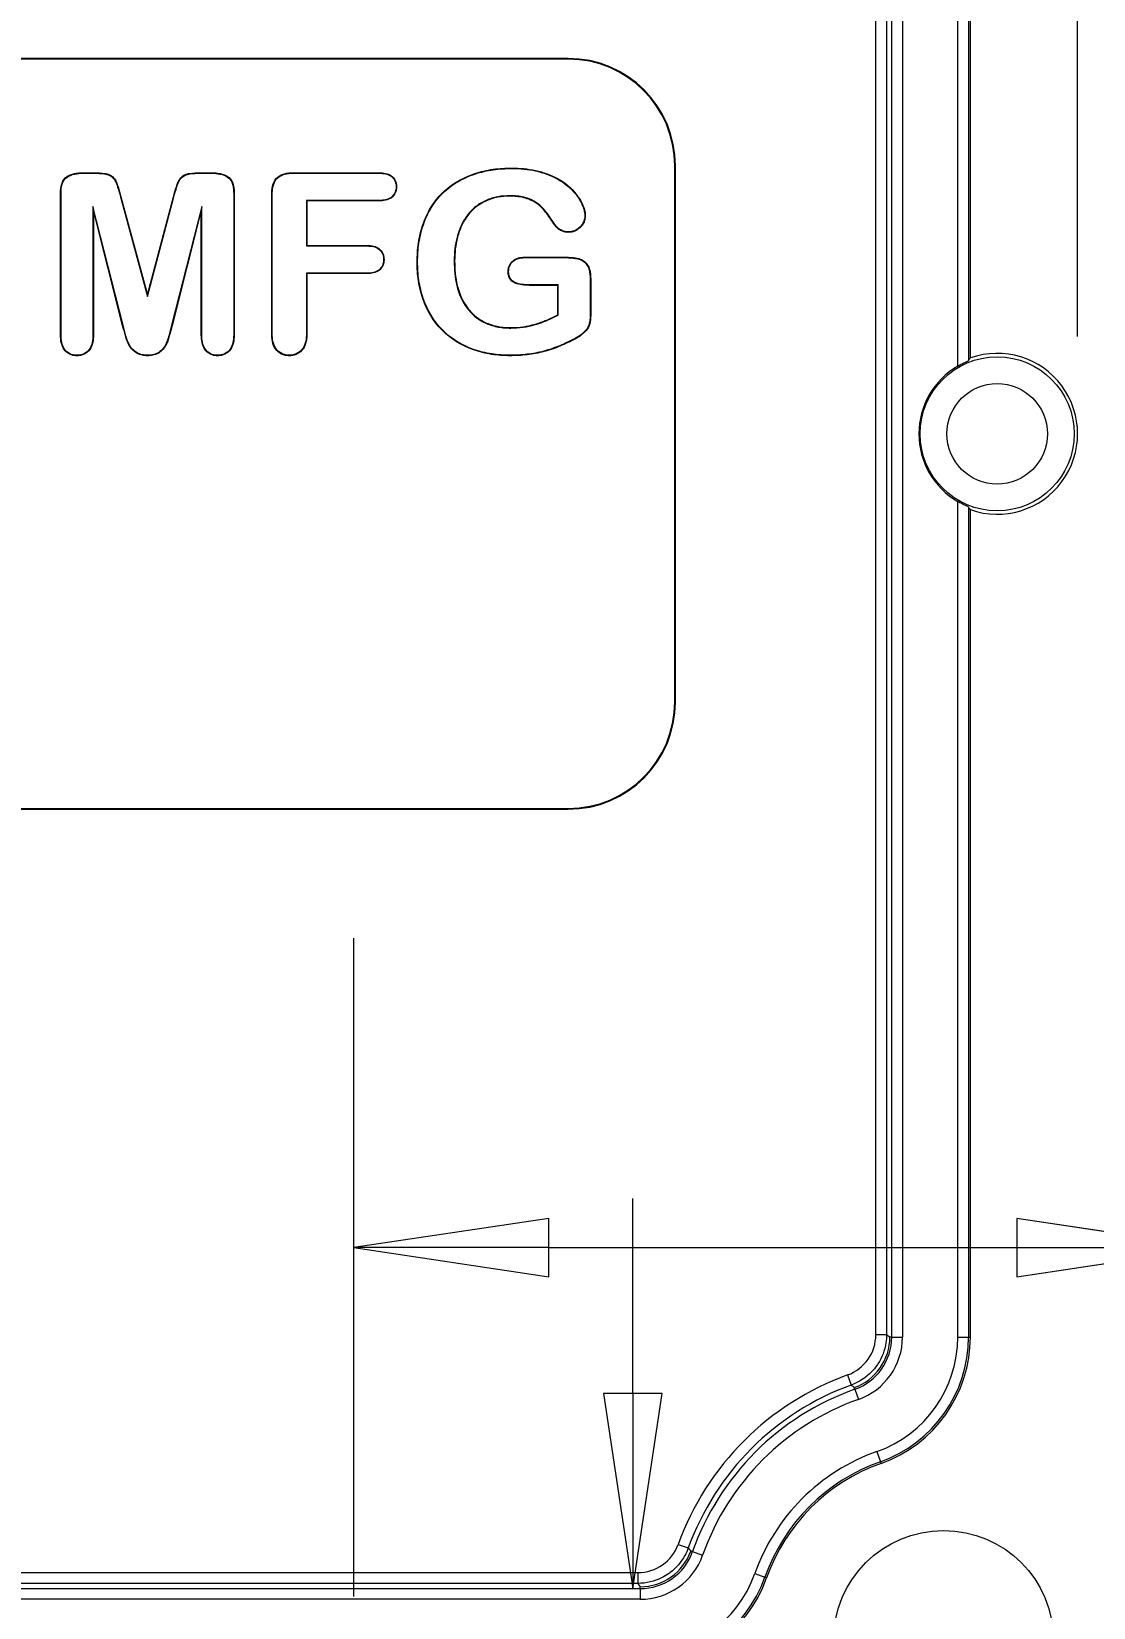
# Model space of a CAD drawing. Header units: millimetres. Extents: x 14 to 415, y 15 to 319.
# Drawn here: x 234.8 to 251.55, y 52.88 to 77.75 of the extents above; entities that cross this region are included whole.
import ezdxf

# ---------------------------------------------------------------- set-up
doc = ezdxf.new("R2010")
doc.units = ezdxf.units.MM
doc.header["$LTSCALE"] = 1.538462
for name, color, linetype, lineweight in [('Dimension (ANSI)', 7, 'Continuous', 9), ('Visible (ANSI)', 7, 'Continuous', 9), ('Visible Narrow (ANSI)', 7, 'Continuous', 9)]:
    doc.layers.add(name, color=color, linetype=linetype, lineweight=lineweight)
doc.styles.add('Note Text (ANSI)', font='arial.ttf')
doc.dimstyles.new('Default - mm (ANSI)', dxfattribs={"dimscale": 1.538462, "dimtxt": 2, "dimasz": 2, "dimexe": 3.175, "dimexo": 1, "dimgap": 0.8, "dimtad": 0, "dimtih": 1, "dimtoh": 1, "dimrnd": 1e-08, "dimzin": 4, "dimdsep": 46, "dimtxsty": 'Note Text (ANSI)', "dimblk": 'Filled-1', "dimcen": 0.09, "dimdle": 10, "dimclrd": 256, "dimclre": 256, "dimclrt": 256, "dimadec": 1, "dimazin": 0, "dimtfac": 1.524, "dimtofl": 0, "dimtmove": 0, "dimatfit": 3, "dimfxl": 0, "dimtolj": 1, "dimtzin": 0, "dimlwd": -1, "dimlwe": -1, "dimarcsym": 0})

# ---------------------------------------------------------------- blocks, each defined once
blk = doc.blocks.new('Filled-1')
at = {"color": 0}
for p, q in [((0, 0), (-1, 0.15)), ((-1, 0.15), (-1, -0.15)), ((-1, 0), (0, 0)), ((-1, -0.15), (0, 0))]:
    blk.add_line(p, q, dxfattribs=at)
at = {"color": 0, "flags": 128}
blk.add_lwpolyline([(-1, -0.15), (0, 0), (-1, 0.15), (-1, -0.15)], dxfattribs=at)
at = {"color": 0}
blk.add_solid([(-1, -0.15), (0, 0), (-1, 0.15), (-1, -0.15)], dxfattribs=at)
blk = doc.blocks.new('*D26')
at = {"layer": 'Defpoints', "color": 0, "transparency": 16777216}
for p in [(253.42, 58.556), (253.42, 52.359), (239.881, 51.513)]:
    blk.add_point(p, dxfattribs=at)
at = {"layer": 'Dimension (ANSI)', "transparency": 16777216}
for p, q in [((239.881, 53.052), (239.881, 63.441)), ((242.958, 58.556), (250.343, 58.556)), ((253.42, 58.556), (262.567, 58.556))]:
    blk.add_line(p, q, dxfattribs=at)
at = {"layer": 'Dimension (ANSI)', "transparency": 16777216, "xscale": 3.076923076923077, "yscale": 3.076923076923077, "zscale": 3.076923076923077, "rotation": 180}
blk.add_blockref('Filled-1', (239.881, 58.556), dxfattribs=at)
at = {"layer": 'Dimension (ANSI)', "transparency": 16777216, "xscale": 3.076923076923077, "yscale": 3.076923076923077, "zscale": 3.076923076923077}
blk.add_blockref('Filled-1', (253.42, 58.556), dxfattribs=at)
at = {"layer": 'Dimension (ANSI)', "transparency": 16777216, "insert": (269.67, 58.556), "char_height": 3.0769, "attachment_point": 5, "style": 'Note Text (ANSI)'}
blk.add_mtext('\\A1; 16.00\\P[.63]', dxfattribs=at)
blk = doc.blocks.new('*D34')
at = {"layer": 'Defpoints', "color": 0, "transparency": 16777216}
for p in [(211.667, 53.177), (217.344, 51.965), (244.285, 51.965)]:
    blk.add_point(p, dxfattribs=at)
at = {"layer": 'Dimension (ANSI)', "transparency": 16777216}
for p, q in [((244.285, 56.253), (244.285, 59.33)), ((244.285, 48.888), (244.285, 38.143)), ((244.285, 38.143), (241.208, 38.143))]:
    blk.add_line(p, q, dxfattribs=at)
at = {"layer": 'Dimension (ANSI)', "transparency": 16777216, "xscale": 3.076923076923077, "yscale": 3.076923076923077, "zscale": 3.076923076923077}
for p, rotation in [((244.285, 53.177), 270), ((244.285, 51.965), 90)]:
    blk.add_blockref('Filled-1', p, dxfattribs=dict(at, rotation=rotation))
at = {"layer": 'Dimension (ANSI)', "transparency": 16777216, "insert": (235.295, 38.143), "char_height": 3.0769, "attachment_point": 5, "style": 'Note Text (ANSI)'}
blk.add_mtext('\\A1; 1.43\\P[.06]', dxfattribs=at)
blk = doc.blocks.new('*D37')
at = {"layer": 'Defpoints', "color": 0, "transparency": 16777216}
for p in [(251.304, 107.359), (204.766, 71.398), (251.304, 71.398)]:
    blk.add_point(p, dxfattribs=at)
at = {"layer": 'Dimension (ANSI)', "transparency": 16777216}
for p, q in [((204.766, 72.936), (204.766, 112.244)), ((251.304, 72.936), (251.304, 112.244)), ((207.843, 107.359), (229.026, 107.359)), ((248.227, 107.359), (243.233, 107.359))]:
    blk.add_line(p, q, dxfattribs=at)
at = {"layer": 'Dimension (ANSI)', "transparency": 16777216, "xscale": 3.076923076923077, "yscale": 3.076923076923077, "zscale": 3.076923076923077, "rotation": 180}
blk.add_blockref('Filled-1', (204.766, 107.359), dxfattribs=at)
at = {"layer": 'Dimension (ANSI)', "transparency": 16777216, "xscale": 3.076923076923077, "yscale": 3.076923076923077, "zscale": 3.076923076923077}
blk.add_blockref('Filled-1', (251.304, 107.359), dxfattribs=at)
at = {"layer": 'Dimension (ANSI)', "transparency": 16777216, "insert": (236.129, 107.359), "char_height": 3.0769, "attachment_point": 5, "style": 'Note Text (ANSI)'}
blk.add_mtext('\\A1; 55.00\\P[2.17]', dxfattribs=at)

msp = doc.modelspace()

# ---------------------------------------------------------------- linework, layer by layer
at = {"layer": 'Visible (ANSI)'}
for p, q in [((249.6119, 72.5944), (249.6119, 85.6498)), ((243.2657, 77.3208), (212.8042, 77.3208)), ((243.2657, 77.3097), (212.8042, 77.3097)), ((244.947, 67.167), (244.947, 75.6285)), ((244.958, 67.167), (244.958, 75.6285)), ((235.61, 75.5175), (235.7876, 75.5175)), ((235.6101, 75.5101), (235.61, 75.5175)), ((235.6101, 75.5101), (235.7876, 75.5101)), ((237.4564, 75.5175), (237.6345, 75.5175)), ((237.4564, 75.5101), (237.6344, 75.5101)), ((237.6344, 75.5101), (237.6345, 75.5175)), ((238.9256, 75.5175), (240.2831, 75.5175)), ((238.9257, 75.5101), (238.9256, 75.5175)), ((238.9257, 75.5101), (240.283, 75.5101)), ((240.283, 75.5101), (240.2831, 75.5175)), ((242.3782, 75.5841), (242.3782, 75.5915)), ((235.2537, 72.955), (235.2537, 75.2016)), ((235.2611, 75.2015), (235.2537, 75.2016)), ((235.2611, 72.9552), (235.2611, 75.2015)), ((236.1987, 75.1378), (236.6235, 73.5639)), ((236.2058, 75.1397), (236.6234, 73.5925)), ((236.6234, 73.5925), (237.0358, 75.1397)), ((236.6235, 73.5639), (237.043, 75.1378)), ((237.9858, 75.2015), (237.9931, 75.2016)), ((237.9858, 75.2015), (237.9858, 72.9551)), ((237.9931, 75.2016), (237.9931, 72.955)), ((238.5855, 72.9805), (238.5855, 75.1652)), ((238.5928, 75.1651), (238.5855, 75.1652)), ((238.5928, 72.9806), (238.5928, 75.1651)), ((240.5488, 75.2965), (240.5561, 75.2965)), ((242.3429, 75.1547), (242.3429, 75.1473)), ((235.7646, 74.9843), (235.7646, 72.9569)), ((236.2401, 73.1102), (235.7646, 74.9843)), ((235.7646, 74.9843), (235.772, 74.9251)), ((236.233, 73.1083), (235.772, 74.9251)), ((235.772, 74.9251), (235.772, 72.9568)), ((237.4823, 74.9843), (237.0067, 73.1101)), ((237.4749, 74.9251), (237.0139, 73.1083)), ((237.4823, 74.9843), (237.4749, 74.9251)), ((237.4749, 72.9568), (237.4749, 74.9251)), ((237.4823, 72.9569), (237.4823, 74.9843)), ((239.1334, 75.0806), (239.1334, 74.3625)), ((240.283, 75.0806), (239.1334, 75.0806)), ((239.1334, 75.0806), (239.1407, 75.0732)), ((240.2831, 75.0732), (239.1407, 75.0732)), ((239.1407, 75.0732), (239.1407, 74.3699)), ((240.283, 75.0806), (240.2831, 75.0732)), ((243.0586, 74.6941), (243.0526, 74.6897)), ((243.5271, 74.8401), (243.5345, 74.8401)), ((239.1334, 74.3625), (239.1407, 74.3699)), ((239.1334, 74.3625), (240.0956, 74.3625)), ((239.1407, 74.3699), (240.0957, 74.3699)), ((240.0956, 74.3625), (240.0957, 74.3699)), ((243.265, 74.5843), (243.2649, 74.5769)), ((240.3515, 74.1466), (240.3589, 74.1466)), ((240.888, 74.1107), (240.8806, 74.1107)), ((241.4656, 74.1252), (241.473, 74.1252)), ((242.5737, 74.1848), (243.2291, 74.1848)), ((242.5738, 74.1774), (242.5737, 74.1848)), ((242.5738, 74.1774), (243.229, 74.1774)), ((239.1334, 73.933), (239.1334, 72.9835)), ((240.0956, 73.933), (239.1334, 73.933)), ((239.1334, 73.933), (239.1407, 73.9256)), ((240.0957, 73.9256), (239.1407, 73.9256)), ((239.1407, 73.9256), (239.1407, 72.9834)), ((240.0956, 73.933), (240.0957, 73.9256)), ((242.3243, 73.9598), (242.3169, 73.9598)), ((243.1018, 73.7405), (242.6483, 73.7405)), ((243.1092, 73.7479), (242.6484, 73.7479)), ((243.1092, 73.7479), (243.1018, 73.7405)), ((243.1018, 73.2766), (243.1018, 73.7405)), ((243.1092, 73.2721), (243.1092, 73.7479)), ((243.6127, 73.8382), (243.6201, 73.8383)), ((243.6127, 73.8382), (243.6127, 73.2905)), ((243.6201, 73.8383), (243.6201, 73.2905)), ((236.6235, 73.5639), (236.6234, 73.5925)), ((243.1092, 73.2721), (243.1018, 73.2766)), ((235.2611, 72.9552), (235.2537, 72.955)), ((235.7646, 72.9569), (235.772, 72.9568)), ((236.2401, 73.1102), (236.233, 73.1083)), ((237.4823, 72.9569), (237.4749, 72.9568)), ((237.9858, 72.9551), (237.9931, 72.955)), ((238.5928, 72.9806), (238.5855, 72.9805)), ((239.1334, 72.9835), (239.1407, 72.9834)), ((242.3585, 73.0668), (242.3585, 73.0742)), ((243.3747, 72.9031), (243.3783, 72.8966)), ((235.5117, 72.6374), (235.5117, 72.63)), ((236.6234, 72.6373), (236.6234, 72.63)), ((237.7311, 72.6374), (237.7311, 72.63)), ((238.8642, 72.6374), (238.8643, 72.63)), ((242.3493, 72.6373), (242.3493, 72.63)), ((249.6119, 57.1457), (249.6119, 70.2011)), ((212.8042, 65.4858), (243.2657, 65.4858)), ((212.8042, 65.4747), (243.2657, 65.4747))]:
    msp.add_line(p, q, dxfattribs=at)
msp.add_circle((249.1888, 52.3593), 1.7346, dxfattribs=at)
for centre, radius, start, end in [((243.2657, 75.6285), 1.6923, 0, 90), ((243.2657, 75.6285), 1.6812, 0, 90), ((250.035, 71.3977), 1.2692, 250.52878, 109.47122), ((250.035, 71.3977), 1.236, 120.16998, 239.83002), ((243.2657, 67.167), 1.6923, 270, 0), ((243.2657, 67.167), 1.6812, 270, 0), ((247.4969, 57.1456), 2.115, 289.46672, 0.00218), ((249.1888, 52.3593), 2.9615, 109.46958, 160.53042), ((244.4025, 54.0512), 2.115, 269.99782, 340.53328)]:
    msp.add_arc(centre, radius, start, end, dxfattribs=at)
for centre, major_axis, start_param, end_param in [((250.4153, -756.738), (0, 829.9001), 0.0369911, 0.0383233), ((250.4153, 899.5335), (0, -829.9001), 6.244862, 6.2461942)]:
    msp.add_ellipse(centre, major_axis=major_axis, ratio=0.0261769, start_param=start_param, end_param=end_param, dxfattribs=at)
for points, knots in [([(235.2537, 75.2016), (235.255, 75.2473), (235.2572, 75.2941), (235.2779, 75.3599), (235.2872, 75.3812), (235.3115, 75.4202), (235.3278, 75.4371), (235.384, 75.4771), (235.4282, 75.4934), (235.5179, 75.5139), (235.5641, 75.5162), (235.61, 75.5175)], [0, 0, 0, 0, 0.00016063256, 0.00016063256, 0.00024094884, 0.00024094884, 0.00032126512, 0.00032126512, 0.00048189768, 0.00048189768, 0.00064253024, 0.00064253024, 0.00064253024, 0.00064253024]), ([(235.2611, 75.2015), (235.2624, 75.2473), (235.2646, 75.293), (235.2848, 75.3572), (235.2939, 75.378), (235.3173, 75.4156), (235.3327, 75.4315), (235.3871, 75.4702), (235.4305, 75.4863), (235.5188, 75.5065), (235.5642, 75.5088), (235.6101, 75.5101)], [0, 0, 0, 0, 0.00015701295, 0.00015701295, 0.00023557939, 0.00023557939, 0.00031414584, 0.00031414584, 0.00047127873, 0.00047127873, 0.00062829723, 0.00062829723, 0.00062829723, 0.00062829723]), ([(235.7876, 75.5175), (235.8413, 75.5168), (235.8954, 75.5162), (235.975, 75.5027), (236.0015, 75.4967), (236.0506, 75.4748), (236.0733, 75.4591), (236.1093, 75.419), (236.1223, 75.395), (236.1435, 75.3456), (236.1522, 75.3201), (236.1775, 75.2435), (236.1921, 75.1918), (236.2058, 75.1397)], [0, 0, 0, 0, 0.00019079029, 0.00019079029, 0.00028618544, 0.00028618544, 0.00038158059, 0.00038158059, 0.00047697574, 0.00047697574, 0.00057237088, 0.00057237088, 0.00076316118, 0.00076316118, 0.00076316118, 0.00076316118]), ([(235.7876, 75.5101), (235.8412, 75.5094), (235.8949, 75.5087), (235.9733, 75.4955), (235.9994, 75.4896), (236.0467, 75.4685), (236.0685, 75.4533), (236.103, 75.4149), (236.1157, 75.3917), (236.1366, 75.3431), (236.1452, 75.3177), (236.1704, 75.2413), (236.185, 75.1898), (236.1987, 75.1379), (236.1987, 75.1379), (236.1987, 75.1379), (236.1987, 75.1379), (236.1987, 75.1379), (236.1987, 75.1378), (236.1987, 75.1378)], [0, 0, 0, 0, 0.00018798001, 0.00018798001, 0.00028199667, 0.00028199667, 0.00037601333, 0.00037601333, 0.00047002999, 0.00047002999, 0.00056404665, 0.00056404665, 0.00075207997, 0.00075207997, 0.00075207997, 0.00075209401, 0.00075209401, 0.00075209401, 0.00075210805, 0.00075210805, 0.00075210805, 0.00075210805]), ([(237.0358, 75.1397), (237.0496, 75.1919), (237.0643, 75.2438), (237.0897, 75.3206), (237.0983, 75.3463), (237.1197, 75.3958), (237.1334, 75.4195), (237.1695, 75.4596), (237.1923, 75.4753), (237.2417, 75.497), (237.2684, 75.5028), (237.3482, 75.5161), (237.4026, 75.5168), (237.4564, 75.5175)], [0, 0, 0, 0, 0.00019156341, 0.00019156341, 0.00028734511, 0.00028734511, 0.00038312682, 0.00038312682, 0.00047890852, 0.00047890852, 0.00057469023, 0.00057469023, 0.00076625364, 0.00076625364, 0.00076625364, 0.00076625364]), ([(237.043, 75.1378), (237.043, 75.1378), (237.043, 75.1379), (237.043, 75.1379), (237.043, 75.1379), (237.043, 75.1379), (237.043, 75.1379), (237.0567, 75.19), (237.0713, 75.2417), (237.0967, 75.3182), (237.1053, 75.3438), (237.1262, 75.3924), (237.1396, 75.4154), (237.1743, 75.4539), (237.1962, 75.4689), (237.2438, 75.4899), (237.27, 75.4955), (237.3487, 75.5087), (237.4026, 75.5094), (237.4564, 75.5101)], [0, 0, 0, 0, 0.00000001412, 0.00000001412, 0.00000001412, 0.00000002824, 0.00000002824, 0.00000002824, 0.00018878378, 0.00018878378, 0.00028316155, 0.00028316155, 0.00037753933, 0.00037753933, 0.0004719171, 0.0004719171, 0.00056629487, 0.00056629487, 0.00075499609, 0.00075499609, 0.00075499609, 0.00075499609]), ([(237.6344, 75.5101), (237.6804, 75.5088), (237.7261, 75.5066), (237.8146, 75.4866), (237.8584, 75.4706), (237.9128, 75.4316), (237.9287, 75.4161), (237.9521, 75.3783), (237.962, 75.358), (237.9746, 75.3146), (237.9798, 75.2924), (237.9845, 75.2475), (237.9851, 75.2245), (237.9858, 75.2015)], [0, 0, 0, 0, 0.00015889378, 0.00015889378, 0.00031790329, 0.00031790329, 0.00039740804, 0.00039740804, 0.0004769128, 0.0004769128, 0.00055641755, 0.00055641755, 0.00063579273, 0.00063579273, 0.00063579273, 0.00063579273]), ([(237.6345, 75.5175), (237.6805, 75.5162), (237.727, 75.514), (237.817, 75.4936), (237.8615, 75.4774), (237.9177, 75.4371), (237.9345, 75.4207), (237.9588, 75.3815), (237.9689, 75.3605), (237.9819, 75.3162), (237.9871, 75.2937), (237.9919, 75.2478), (237.9924, 75.2246), (237.9931, 75.2016)], [0, 0, 0, 0, 0.00016233415, 0.00016233415, 0.0003246683, 0.0003246683, 0.00040583538, 0.00040583538, 0.00048700246, 0.00048700246, 0.00056816953, 0.00056816953, 0.00064933661, 0.00064933661, 0.00064933661, 0.00064933661]), ([(238.5855, 75.1652), (238.5865, 75.2124), (238.589, 75.2601), (238.611, 75.3521), (238.6307, 75.3971), (238.6791, 75.449), (238.6986, 75.4631), (238.7398, 75.4863), (238.7623, 75.4944), (238.8306, 75.5137), (238.8784, 75.5162), (238.9256, 75.5175)], [0, 0, 0, 0, 0.0001655569, 0.0001655569, 0.0003311138, 0.0003311138, 0.00041389225, 0.00041389225, 0.00049667071, 0.00049667071, 0.00066222761, 0.00066222761, 0.00066222761, 0.00066222761]), ([(238.5928, 75.1651), (238.5939, 75.2122), (238.5963, 75.2592), (238.6179, 75.3495), (238.6374, 75.3935), (238.6838, 75.4433), (238.7028, 75.457), (238.7428, 75.4795), (238.7647, 75.4874), (238.8318, 75.5064), (238.8784, 75.5089), (238.9257, 75.5101)], [0, 0, 0, 0, 0.00016193095, 0.00016193095, 0.00032395872, 0.00032395872, 0.00040497261, 0.00040497261, 0.0004859865, 0.0004859865, 0.00064790581, 0.00064790581, 0.00064790581, 0.00064790581]), ([(240.283, 75.5101), (240.316, 75.5088), (240.3489, 75.5075), (240.4121, 75.4939), (240.4424, 75.4813), (240.4945, 75.444), (240.5155, 75.4185), (240.5365, 75.3756), (240.5415, 75.3603), (240.5472, 75.3291), (240.548, 75.313), (240.5488, 75.2965)], [0, 0, 0, 0, 0.00011361059, 0.00011361059, 0.00022737809, 0.00022737809, 0.00034114559, 0.00034114559, 0.00039802934, 0.00039802934, 0.00045454619, 0.00045454619, 0.00045454619, 0.00045454619]), ([(240.2831, 75.5175), (240.3161, 75.5162), (240.3496, 75.5149), (240.4144, 75.501), (240.4458, 75.488), (240.4997, 75.4494), (240.5215, 75.4229), (240.5434, 75.3783), (240.5486, 75.3623), (240.5546, 75.3297), (240.5554, 75.3131), (240.5561, 75.2965)], [0, 0, 0, 0, 0.00011693243, 0.00011693243, 0.00023386485, 0.00023386485, 0.00035079728, 0.00035079728, 0.00040926349, 0.00040926349, 0.0004677297, 0.0004677297, 0.0004677297, 0.0004677297]), ([(240.8806, 74.1107), (240.8818, 74.1604), (240.8829, 74.2102), (240.8892, 74.3094), (240.8945, 74.3588), (240.9168, 74.5064), (240.9397, 74.6035), (241.0044, 74.7916), (241.0458, 74.8827), (241.1493, 75.0526), (241.2114, 75.1313), (241.3537, 75.2703), (241.4334, 75.331), (241.6049, 75.4319), (241.6963, 75.4723), (241.885, 75.5353), (241.9823, 75.5576), (242.13, 75.5788), (242.1795, 75.5837), (242.2788, 75.5895), (242.3285, 75.5905), (242.3782, 75.5915)], [0, 0, 0, 0, 0.0001757103, 0.0001757103, 0.0003514206, 0.0003514206, 0.0007028412, 0.0007028412, 0.0010542617, 0.0010542617, 0.0014056823, 0.0014056823, 0.0017571029, 0.0017571029, 0.0021085235, 0.0021085235, 0.002459944, 0.002459944, 0.0026356543, 0.0026356543, 0.0028113646, 0.0028113646, 0.0028113646, 0.0028113646]), ([(240.888, 74.1107), (240.8891, 74.1604), (240.8903, 74.2099), (240.8965, 74.3087), (240.9019, 74.3579), (240.9241, 74.5049), (240.9469, 74.6016), (241.0112, 74.7888), (241.0524, 74.8794), (241.1553, 75.0482), (241.217, 75.1265), (241.3584, 75.2646), (241.4377, 75.325), (241.6081, 75.4252), (241.6991, 75.4655), (241.8869, 75.5281), (241.9838, 75.5504), (242.1308, 75.5714), (242.1801, 75.5764), (242.2789, 75.5821), (242.3285, 75.5831), (242.3782, 75.5841)], [0, 0, 0, 0, 0.0001746748, 0.0001746748, 0.0003495315, 0.0003495315, 0.0006992451, 0.0006992451, 0.0010489586, 0.0010489586, 0.0013986722, 0.0013986722, 0.0017483857, 0.0017483857, 0.0020980992, 0.0020980992, 0.0024478128, 0.0024478128, 0.0026226695, 0.0026226695, 0.002797364, 0.002797364, 0.002797364, 0.002797364]), ([(242.3782, 75.5915), (242.441, 75.5904), (242.5038, 75.5891), (242.6288, 75.577), (242.6909, 75.5672), (242.8135, 75.5399), (242.8738, 75.5219), (242.9913, 75.4776), (243.049, 75.4524), (243.2142, 75.3618), (243.3118, 75.2792), (243.4307, 75.133), (243.4632, 75.0788), (243.5019, 74.9929), (243.5138, 74.9637), (243.5296, 74.9029), (243.5325, 74.8714), (243.5345, 74.8401)], [0, 0, 0, 0, 0.0002203881, 0.0002203881, 0.0004407761, 0.0004407761, 0.0006611642, 0.0006611642, 0.0008815523, 0.0008815523, 0.0013223284, 0.0013223284, 0.0015427165, 0.0015427165, 0.0016529105, 0.0016529105, 0.0017631045, 0.0017631045, 0.0017631045, 0.0017631045]), ([(242.3782, 75.5841), (242.441, 75.583), (242.5034, 75.5817), (242.6277, 75.5696), (242.6896, 75.5599), (242.8115, 75.5327), (242.8715, 75.5148), (242.9884, 75.4708), (243.0459, 75.4457), (243.2098, 75.3558), (243.3067, 75.2738), (243.4247, 75.1288), (243.4566, 75.0753), (243.4951, 74.9901), (243.5068, 74.9612), (243.5223, 74.9017), (243.5251, 74.8713), (243.5271, 74.8401)], [0, 0, 0, 0, 0.0002185777, 0.0002185777, 0.000437316, 0.000437316, 0.0006560543, 0.0006560543, 0.0008747926, 0.0008747926, 0.0013122692, 0.0013122692, 0.0015310075, 0.0015310075, 0.0016403766, 0.0016403766, 0.0017492265, 0.0017492265, 0.0017492265, 0.0017492265]), ([(240.5488, 75.2965), (240.5481, 75.2799), (240.5473, 75.2637), (240.5417, 75.2322), (240.5368, 75.2167), (240.5164, 75.173), (240.4956, 75.1472), (240.4436, 75.1093), (240.4129, 75.0971), (240.3492, 75.0833), (240.3162, 75.0818), (240.283, 75.0806)], [0, 0, 0, 0, 0.00005629543, 0.00005629543, 0.00011295398, 0.00011295398, 0.00022627107, 0.00022627107, 0.00033958816, 0.00033958816, 0.00045275446, 0.00045275446, 0.00045275446, 0.00045275446]), ([(240.5561, 75.2965), (240.5554, 75.2798), (240.5547, 75.2631), (240.5488, 75.2303), (240.5437, 75.2142), (240.5226, 75.1687), (240.5009, 75.142), (240.447, 75.1026), (240.4152, 75.09), (240.35, 75.0759), (240.3164, 75.0744), (240.2831, 75.0732)], [0, 0, 0, 0, 0.00005837017, 0.00005837017, 0.00011674033, 0.00011674033, 0.00023348067, 0.00023348067, 0.000350221, 0.000350221, 0.00046696134, 0.00046696134, 0.00046696134, 0.00046696134]), ([(242.3429, 75.1547), (242.3428, 75.1547), (242.3427, 75.1547), (242.3427, 75.1546), (242.2796, 75.1528), (242.2156, 75.1497), (242.0902, 75.1262), (242.0288, 75.1073), (241.9122, 75.0553), (241.8569, 75.0224), (241.7568, 74.943), (241.7121, 74.8967), (241.6349, 74.7951), (241.6019, 74.7401), (241.5489, 74.6242), (241.5277, 74.564), (241.4954, 74.441), (241.4836, 74.3784), (241.4689, 74.2521), (241.467, 74.1885), (241.4656, 74.1254), (241.4656, 74.1253), (241.4656, 74.1253), (241.4656, 74.1252)], [0, 0, 0, 0, 0.0000002034, 0.0000002034, 0.0000002034, 0.0002231789, 0.0002231789, 0.0004461545, 0.0004461545, 0.0006691301, 0.0006691301, 0.0008921057, 0.0008921057, 0.0011150813, 0.0011150813, 0.0013380568, 0.0013380568, 0.0015610324, 0.0015610324, 0.001784008, 0.001784008, 0.001784008, 0.0017841676, 0.0017841676, 0.0017841676, 0.0017841676]), ([(242.3429, 75.1473), (242.2798, 75.1454), (242.2164, 75.1423), (242.0921, 75.119), (242.0312, 75.1003), (241.9158, 75.0488), (241.861, 75.0162), (241.7619, 74.9376), (241.7176, 74.8918), (241.6411, 74.7911), (241.6084, 74.7366), (241.5558, 74.6216), (241.5347, 74.5618), (241.5027, 74.4395), (241.4909, 74.3772), (241.4763, 74.2516), (241.4744, 74.1883), (241.473, 74.1252)], [0, 0, 0, 0, 0.0002213561, 0.0002213561, 0.0004427122, 0.0004427122, 0.0006640683, 0.0006640683, 0.0008854245, 0.0008854245, 0.0011067806, 0.0011067806, 0.0013281367, 0.0013281367, 0.0015494928, 0.0015494928, 0.0017708489, 0.0017708489, 0.0017708489, 0.0017708489]), ([(243.0586, 74.6941), (243.0181, 74.7567), (242.9765, 74.8188), (242.9086, 74.9082), (242.8851, 74.9375), (242.8333, 74.9926), (242.8034, 75.0166), (242.7099, 75.0803), (242.6403, 75.1129), (242.5302, 75.14), (242.4929, 75.146), (242.418, 75.1533), (242.3803, 75.154), (242.343, 75.1547), (242.343, 75.1547), (242.3429, 75.1547), (242.3429, 75.1547)], [0, 0, 0, 0, 0.0002667191, 0.0002667191, 0.0004003262, 0.0004003262, 0.0005339332, 0.0005339332, 0.0008011474, 0.0008011474, 0.0009347545, 0.0009347545, 0.0010683616, 0.0010683616, 0.0010683616, 0.0010685677, 0.0010685677, 0.0010685677, 0.0010685677]), ([(243.0526, 74.6897), (243.0121, 74.7524), (242.9705, 74.8144), (242.9028, 74.9037), (242.8794, 74.9328), (242.8282, 74.9872), (242.799, 75.0107), (242.7063, 75.0737), (242.6377, 75.1059), (242.5289, 75.1327), (242.4919, 75.1387), (242.4176, 75.1459), (242.3802, 75.1466), (242.3429, 75.1473)], [0, 0, 0, 0, 0.0002650665, 0.0002650665, 0.0003975997, 0.0003975997, 0.000530133, 0.000530133, 0.0007951995, 0.0007951995, 0.0009277327, 0.0009277327, 0.001060266, 0.001060266, 0.001060266, 0.001060266]), ([(243.2649, 74.5769), (243.2441, 74.5785), (243.2233, 74.5801), (243.183, 74.5896), (243.1635, 74.5975), (243.1267, 74.6173), (243.1094, 74.6293), (243.0791, 74.6575), (243.0658, 74.6736), (243.0526, 74.6897)], [0, 0, 0, 0, 0.0000727891, 0.0000727891, 0.00014557821, 0.00014557821, 0.00021836731, 0.00021836731, 0.00029115641, 0.00029115641, 0.00029115641, 0.00029115641]), ([(243.265, 74.5843), (243.2444, 74.5859), (243.2241, 74.5874), (243.1854, 74.5966), (243.1665, 74.6043), (243.1307, 74.6236), (243.114, 74.6352), (243.0847, 74.6623), (243.0717, 74.6781), (243.0586, 74.6941)], [0, 0, 0, 0, 0.00007065321, 0.00007065321, 0.00014179997, 0.00014179997, 0.00021294673, 0.00021294673, 0.00028362139, 0.00028362139, 0.00028362139, 0.00028362139]), ([(243.5345, 74.8401), (243.5334, 74.8227), (243.5324, 74.8052), (243.5263, 74.7709), (243.5213, 74.754), (243.5006, 74.7059), (243.4795, 74.6772), (243.4291, 74.6288), (243.3996, 74.609), (243.3511, 74.5891), (243.3342, 74.5841), (243.2999, 74.5784), (243.2824, 74.5777), (243.2649, 74.5769)], [0, 0, 0, 0, 0.00006124868, 0.00006124868, 0.00012249736, 0.00012249736, 0.00024499472, 0.00024499472, 0.00036749207, 0.00036749207, 0.00042874075, 0.00042874075, 0.00048998943, 0.00048998943, 0.00048998943, 0.00048998943]), ([(243.5271, 74.8401), (243.526, 74.8228), (243.525, 74.8058), (243.5192, 74.7727), (243.5143, 74.7564), (243.4943, 74.7098), (243.4738, 74.6819), (243.4246, 74.6347), (243.3959, 74.6155), (243.3488, 74.5962), (243.3324, 74.5913), (243.2994, 74.5858), (243.2824, 74.5851), (243.265, 74.5843)], [0, 0, 0, 0, 0.0000590565, 0.0000590565, 0.00011862281, 0.00011862281, 0.00023775543, 0.00023775543, 0.00035688806, 0.00035688806, 0.00041645437, 0.00041645437, 0.0004755273, 0.0004755273, 0.0004755273, 0.0004755273]), ([(240.0956, 74.3625), (240.1281, 74.3612), (240.1604, 74.3597), (240.2224, 74.3454), (240.2522, 74.3326), (240.3019, 74.2942), (240.3214, 74.2681), (240.3404, 74.2249), (240.3449, 74.2097), (240.3501, 74.1788), (240.3508, 74.1628), (240.3515, 74.1466)], [0, 0, 0, 0, 0.00011216124, 0.00011216124, 0.00022448693, 0.00022448693, 0.00033681262, 0.00033681262, 0.00039297546, 0.00039297546, 0.00044879046, 0.00044879046, 0.00044879046, 0.00044879046]), ([(240.0957, 74.3699), (240.1283, 74.3686), (240.1612, 74.3671), (240.2249, 74.3524), (240.2557, 74.3393), (240.3074, 74.2992), (240.3277, 74.2722), (240.3475, 74.2273), (240.3521, 74.2115), (240.3575, 74.1793), (240.3582, 74.1629), (240.3589, 74.1466)], [0, 0, 0, 0, 0.00011552099, 0.00011552099, 0.00023104197, 0.00023104197, 0.00034656296, 0.00034656296, 0.00040432345, 0.00040432345, 0.00046208394, 0.00046208394, 0.00046208394, 0.00046208394]), ([(240.3515, 74.1466), (240.3509, 74.1304), (240.3502, 74.1146), (240.3448, 74.0841), (240.3399, 74.0689), (240.3208, 74.0257), (240.3012, 74.0005), (240.2513, 73.9625), (240.2215, 73.9505), (240.1598, 73.9353), (240.1282, 73.9337), (240.0956, 73.933)], [0, 0, 0, 0, 0.00005488972, 0.00005488972, 0.00011012284, 0.00011012284, 0.0002205891, 0.0002205891, 0.00033105536, 0.00033105536, 0.00044142941, 0.00044142941, 0.00044142941, 0.00044142941]), ([(240.3589, 74.1466), (240.3583, 74.1303), (240.3576, 74.114), (240.3519, 74.0821), (240.3469, 74.0665), (240.3272, 74.0218), (240.3066, 73.9953), (240.2548, 73.9559), (240.224, 73.9435), (240.1608, 73.9279), (240.1282, 73.9263), (240.0957, 73.9256)], [0, 0, 0, 0, 0.00005692289, 0.00005692289, 0.00011384579, 0.00011384579, 0.00022769158, 0.00022769158, 0.00034153737, 0.00034153737, 0.00045538316, 0.00045538316, 0.00045538316, 0.00045538316]), ([(242.3493, 72.63), (242.3001, 72.631), (242.251, 72.6321), (242.1531, 72.6385), (242.1042, 72.6441), (241.9586, 72.6667), (241.8626, 72.6893), (241.5847, 72.7876), (241.4121, 72.8913), (241.1362, 73.1713), (241.035, 73.3453), (240.9386, 73.6238), (240.9167, 73.72), (240.8944, 73.8657), (240.8888, 73.9145), (240.8826, 74.0125), (240.8816, 74.0616), (240.8806, 74.1107)], [0, 0, 0, 0, 0.0001736435, 0.0001736435, 0.0003472871, 0.0003472871, 0.0006945742, 0.0006945742, 0.0013891484, 0.0013891484, 0.0020837226, 0.0020837226, 0.0024310097, 0.0024310097, 0.0026046532, 0.0026046532, 0.0027782968, 0.0027782968, 0.0027782968, 0.0027782968]), ([(242.3493, 72.6373), (242.3002, 72.6384), (242.2513, 72.6394), (242.1538, 72.6459), (242.1052, 72.6515), (241.9601, 72.6739), (241.8646, 72.6964), (241.5881, 72.7942), (241.4165, 72.8973), (241.1422, 73.1756), (241.0417, 73.3487), (240.9457, 73.6258), (240.9239, 73.7215), (240.9017, 73.8666), (240.8962, 73.9152), (240.89, 74.0127), (240.889, 74.0616), (240.888, 74.1107)], [0, 0, 0, 0, 0.0001726276, 0.0001726276, 0.0003454172, 0.0003454172, 0.0006909965, 0.0006909965, 0.0013821549, 0.0013821549, 0.0020733133, 0.0020733133, 0.0024188926, 0.0024188926, 0.0025916822, 0.0025916822, 0.0027642898, 0.0027642898, 0.0027642898, 0.0027642898]), ([(241.4656, 74.1252), (241.4656, 74.1252), (241.4656, 74.1251), (241.4656, 74.1251), (241.4665, 74.0601), (241.4681, 73.9947), (241.4817, 73.8647), (241.4924, 73.8001), (241.5387, 73.6094), (241.5901, 73.4857), (241.709, 73.3287), (241.755, 73.2812), (241.8576, 73.1992), (241.9147, 73.1654), (242.0352, 73.1133), (242.0986, 73.0947), (242.1953, 73.0772), (242.2279, 73.0729), (242.2932, 73.0681), (242.3259, 73.0675), (242.3584, 73.0668), (242.3584, 73.0668), (242.3585, 73.0668), (242.3585, 73.0668)], [0, 0, 0, 0, 0.0000001599, 0.0000001599, 0.0000001599, 0.0002299882, 0.0002299882, 0.0004598166, 0.0004598166, 0.0009194734, 0.0009194734, 0.0011493018, 0.0011493018, 0.0013791302, 0.0013791302, 0.0016089586, 0.0016089586, 0.0017238728, 0.0017238728, 0.0018387869, 0.0018387869, 0.0018387869, 0.0018389646, 0.0018389646, 0.0018389646, 0.0018389646]), ([(241.473, 74.1252), (241.4739, 74.0602), (241.4755, 73.9951), (241.489, 73.8658), (241.4997, 73.8015), (241.5457, 73.6119), (241.5968, 73.4892), (241.7145, 73.3336), (241.7601, 73.2866), (241.8617, 73.2053), (241.9182, 73.1719), (242.0376, 73.1204), (242.1004, 73.1019), (242.1964, 73.0845), (242.2287, 73.0803), (242.2935, 73.0755), (242.326, 73.0749), (242.3585, 73.0742)], [0, 0, 0, 0, 0.0002281176, 0.0002281176, 0.0004562352, 0.0004562352, 0.0009124703, 0.0009124703, 0.0011405879, 0.0011405879, 0.0013687055, 0.0013687055, 0.001596823, 0.001596823, 0.0017108818, 0.0017108818, 0.0018249406, 0.0018249406, 0.0018249406, 0.0018249406]), ([(242.3169, 73.9598), (242.3175, 73.9758), (242.3181, 73.9918), (242.3241, 74.0232), (242.3294, 74.0385), (242.3496, 74.0822), (242.3695, 74.1081), (242.4189, 74.1489), (242.4479, 74.1639), (242.5095, 74.1815), (242.5419, 74.1834), (242.5737, 74.1848)], [0, 0, 0, 0, 0.00005606096, 0.00005606096, 0.00011212192, 0.00011212192, 0.00022424384, 0.00022424384, 0.00033636576, 0.00033636576, 0.00044848769, 0.00044848769, 0.00044848769, 0.00044848769]), ([(242.3243, 73.9598), (242.3249, 73.9757), (242.3255, 73.9913), (242.3312, 74.0211), (242.3363, 74.0359), (242.3558, 74.0781), (242.375, 74.1031), (242.4228, 74.1425), (242.4509, 74.1571), (242.5106, 74.1741), (242.542, 74.1761), (242.5738, 74.1774)], [0, 0, 0, 0, 0.00005402971, 0.00005402971, 0.00010841416, 0.00010841416, 0.00021718307, 0.00021718307, 0.00032595197, 0.00032595197, 0.00043454668, 0.00043454668, 0.00043454668, 0.00043454668]), ([(243.229, 74.1774), (243.2799, 74.1769), (243.3305, 74.175), (243.4052, 74.1625), (243.4299, 74.1572), (243.4765, 74.14), (243.4982, 74.1277), (243.555, 74.0802), (243.5818, 74.036), (243.6089, 73.9399), (243.6112, 73.8889), (243.6127, 73.8382)], [0, 0, 0, 0, 0.00017662649, 0.00017662649, 0.00026495838, 0.00026495838, 0.00035329028, 0.00035329028, 0.00052995408, 0.00052995408, 0.00070649465, 0.00070649465, 0.00070649465, 0.00070649465]), ([(243.2291, 74.1848), (243.28, 74.1843), (243.3312, 74.1823), (243.4067, 74.1698), (243.4318, 74.1644), (243.4797, 74.1467), (243.5023, 74.1339), (243.561, 74.0847), (243.5886, 74.0391), (243.6164, 73.9408), (243.6186, 73.8891), (243.6201, 73.8383)], [0, 0, 0, 0, 0.00017992121, 0.00017992121, 0.00026988182, 0.00026988182, 0.00035984243, 0.00035984243, 0.00053976364, 0.00053976364, 0.00071968485, 0.00071968485, 0.00071968485, 0.00071968485]), ([(242.6483, 73.7405), (242.6105, 73.741), (242.5727, 73.7421), (242.498, 73.7536), (242.4605, 73.7613), (242.3915, 73.7925), (242.3605, 73.8173), (242.3321, 73.8666), (242.3258, 73.8848), (242.3187, 73.9219), (242.3178, 73.9408), (242.3169, 73.9598)], [0, 0, 0, 0, 0.0001336101, 0.0001336101, 0.00026722019, 0.00026722019, 0.00040083029, 0.00040083029, 0.00046763534, 0.00046763534, 0.00053444039, 0.00053444039, 0.00053444039, 0.00053444039]), ([(242.6484, 73.7479), (242.6105, 73.7484), (242.5733, 73.7494), (242.4995, 73.7608), (242.4625, 73.7685), (242.3956, 73.7987), (242.366, 73.8226), (242.339, 73.8695), (242.333, 73.8869), (242.3261, 73.9225), (242.3252, 73.941), (242.3243, 73.9598)], [0, 0, 0, 0, 0.00013025033, 0.00013025033, 0.00026055294, 0.00026055294, 0.00039085555, 0.00039085555, 0.00045600686, 0.00045600686, 0.00052079776, 0.00052079776, 0.00052079776, 0.00052079776]), ([(242.3585, 73.0742), (242.4234, 73.0755), (242.4883, 73.0784), (242.6169, 73.0958), (242.6805, 73.1095), (242.8051, 73.146), (242.8662, 73.168), (242.9859, 73.2182), (243.044, 73.2471), (243.1018, 73.2766)], [0, 0, 0, 0, 0.00022972844, 0.00022972844, 0.00045945689, 0.00045945689, 0.00068918533, 0.00068918533, 0.00091891378, 0.00091891378, 0.00091891378, 0.00091891378]), ([(242.3585, 73.0668), (242.3586, 73.0668), (242.3586, 73.0668), (242.3587, 73.0668), (242.4235, 73.0681), (242.489, 73.0711), (242.6182, 73.0886), (242.6823, 73.1023), (242.8074, 73.139), (242.8688, 73.1611), (242.989, 73.2115), (243.0474, 73.2405), (243.1052, 73.2701), (243.1065, 73.2707), (243.1078, 73.2714), (243.1092, 73.2721)], [0, 0, 0, 0, 0.00000017883, 0.00000017883, 0.00000017883, 0.0002309027, 0.0002309027, 0.00046162657, 0.00046162657, 0.00069235044, 0.00069235044, 0.00092307431, 0.00092307431, 0.00092307431, 0.00092843346, 0.00092843346, 0.00092843346, 0.00092843346]), ([(243.6127, 73.2905), (243.6124, 73.2495), (243.6106, 73.2084), (243.5976, 73.1282), (243.5845, 73.0894), (243.5401, 73.0229), (243.5099, 72.9947), (243.4454, 72.9449), (243.4102, 72.924), (243.3747, 72.9031)], [0, 0, 0, 0, 0.00014456597, 0.00014456597, 0.00028916406, 0.00028916406, 0.00043376215, 0.00043376215, 0.00057812226, 0.00057812226, 0.00057812226, 0.00057812226]), ([(243.6201, 73.2905), (243.6198, 73.2493), (243.618, 73.2079), (243.6048, 73.1264), (243.5914, 73.0863), (243.5455, 73.0177), (243.5148, 72.9892), (243.4494, 72.9387), (243.4138, 72.9175), (243.3783, 72.8966)], [0, 0, 0, 0, 0.00014686349, 0.00014686349, 0.00029372699, 0.00029372699, 0.00044059048, 0.00044059048, 0.00058745398, 0.00058745398, 0.00058745398, 0.00058745398]), ([(235.5117, 72.63), (235.4921, 72.631), (235.4725, 72.632), (235.4342, 72.6398), (235.4155, 72.6463), (235.3627, 72.6721), (235.332, 72.6984), (235.2874, 72.7628), (235.273, 72.8001), (235.2566, 72.8767), (235.255, 72.916), (235.2537, 72.955)], [0, 0, 0, 0, 0.00006845913, 0.00006845913, 0.00013691827, 0.00013691827, 0.00027383653, 0.00027383653, 0.0004107548, 0.0004107548, 0.00054767306, 0.00054767306, 0.00054767306, 0.00054767306]), ([(235.5117, 72.6374), (235.4922, 72.6384), (235.4732, 72.6394), (235.4363, 72.6469), (235.4182, 72.6532), (235.3671, 72.6782), (235.3374, 72.7036), (235.2941, 72.7661), (235.2801, 72.8024), (235.264, 72.8774), (235.2624, 72.9161), (235.2611, 72.9552)], [0, 0, 0, 0, 0.00006632831, 0.00006632831, 0.00013309494, 0.00013309494, 0.00026662819, 0.00026662819, 0.00040016144, 0.00040016144, 0.00053355794, 0.00053355794, 0.00053355794, 0.00053355794]), ([(235.7646, 72.9569), (235.7634, 72.9174), (235.7616, 72.8787), (235.7449, 72.803), (235.7318, 72.766), (235.6876, 72.7034), (235.6577, 72.6775), (235.6063, 72.6524), (235.5879, 72.6465), (235.5505, 72.6394), (235.5313, 72.6384), (235.5117, 72.6374)], [0, 0, 0, 0, 0.00013578078, 0.00013578078, 0.00027168903, 0.00027168903, 0.00040759728, 0.00040759728, 0.00047555141, 0.00047555141, 0.00054306234, 0.00054306234, 0.00054306234, 0.00054306234]), ([(235.772, 72.9568), (235.7708, 72.9173), (235.7689, 72.8778), (235.752, 72.8007), (235.7385, 72.7627), (235.6929, 72.6982), (235.6622, 72.6714), (235.6089, 72.6455), (235.5899, 72.6393), (235.5512, 72.632), (235.5314, 72.631), (235.5117, 72.63)], [0, 0, 0, 0, 0.00013905464, 0.00013905464, 0.00027810928, 0.00027810928, 0.00041716392, 0.00041716392, 0.00048669124, 0.00048669124, 0.00055621856, 0.00055621856, 0.00055621856, 0.00055621856]), ([(236.6234, 72.63), (236.5951, 72.6309), (236.5667, 72.6326), (236.5112, 72.6447), (236.4842, 72.6543), (236.4347, 72.6819), (236.4122, 72.6996), (236.3719, 72.7396), (236.3543, 72.762), (236.3115, 72.8356), (236.2925, 72.8895), (236.2618, 72.9987), (236.2481, 73.0537), (236.233, 73.1083)], [0, 0, 0, 0, 0.00009976778, 0.00009976778, 0.00019953555, 0.00019953555, 0.00029930333, 0.00029930333, 0.0003990711, 0.0003990711, 0.00059860665, 0.00059860665, 0.0007981422, 0.0007981422, 0.0007981422, 0.0007981422]), ([(236.6234, 72.6373), (236.5951, 72.6383), (236.5676, 72.6399), (236.5134, 72.6518), (236.4872, 72.6611), (236.4389, 72.688), (236.4171, 72.7052), (236.3774, 72.7445), (236.3604, 72.7661), (236.3183, 72.8385), (236.2995, 72.8918), (236.269, 73.0004), (236.2552, 73.0556), (236.2401, 73.1102)], [0, 0, 0, 0, 0.00009824685, 0.00009824685, 0.00019676487, 0.00019676487, 0.0002952829, 0.0002952829, 0.00039380092, 0.00039380092, 0.00059083698, 0.00059083698, 0.00078778497, 0.00078778497, 0.00078778497, 0.00078778497]), ([(237.0067, 73.1101), (236.9927, 73.055), (236.9783, 73.0001), (236.9464, 72.891), (236.9326, 72.8352), (236.8887, 72.7643), (236.8704, 72.7428), (236.8314, 72.7027), (236.8097, 72.6852), (236.761, 72.659), (236.7343, 72.65), (236.6798, 72.6393), (236.6519, 72.6382), (236.6234, 72.6373)], [0.00000000431, 0.00000000431, 0.00000000431, 0.00000000431, 0.00019908062, 0.00019908062, 0.00039816123, 0.00039816123, 0.00049770154, 0.00049770154, 0.00059724185, 0.00059724185, 0.00069678216, 0.00069678216, 0.00079604962, 0.00079604962, 0.00079604962, 0.00079604962]), ([(237.0139, 73.1083), (236.9998, 73.0532), (236.9854, 72.9981), (236.9535, 72.8888), (236.9396, 72.8325), (236.8947, 72.7598), (236.876, 72.7381), (236.8364, 72.6972), (236.8139, 72.6791), (236.7637, 72.6521), (236.7364, 72.6429), (236.6805, 72.6319), (236.6519, 72.6308), (236.6234, 72.63)], [0, 0, 0, 0, 0.00020188819, 0.00020188819, 0.00040377637, 0.00040377637, 0.00050472046, 0.00050472046, 0.00060566456, 0.00060566456, 0.00070660865, 0.00070660865, 0.00080755274, 0.00080755274, 0.00080755274, 0.00080755274]), ([(237.7311, 72.63), (237.7116, 72.631), (237.692, 72.6321), (237.6537, 72.64), (237.6351, 72.6466), (237.5828, 72.6734), (237.5527, 72.7002), (237.5082, 72.7646), (237.4944, 72.802), (237.4778, 72.8785), (237.4761, 72.9177), (237.4749, 72.9568)], [0, 0, 0, 0, 0.00006840425, 0.00006840425, 0.0001368085, 0.0001368085, 0.000273617, 0.000273617, 0.0004104255, 0.0004104255, 0.00054723399, 0.00054723399, 0.00054723399, 0.00054723399]), ([(237.7311, 72.6374), (237.7117, 72.6384), (237.6927, 72.6395), (237.6559, 72.6471), (237.6378, 72.6534), (237.5874, 72.6794), (237.5581, 72.7053), (237.5149, 72.7678), (237.5015, 72.8043), (237.4852, 72.8793), (237.4835, 72.9178), (237.4823, 72.9569)], [0, 0, 0, 0, 0.00006624641, 0.00006624641, 0.00013293469, 0.00013293469, 0.00026631126, 0.00026631126, 0.00039968782, 0.00039968782, 0.00053293443, 0.00053293443, 0.00053293443, 0.00053293443]), ([(237.9858, 72.9551), (237.9845, 72.9157), (237.9827, 72.8769), (237.9659, 72.8012), (237.9524, 72.7643), (237.9079, 72.702), (237.8776, 72.6767), (237.8258, 72.6521), (237.8074, 72.6463), (237.77, 72.6394), (237.7507, 72.6384), (237.7311, 72.6374)], [0, 0, 0, 0, 0.00013595039, 0.00013595039, 0.00027203315, 0.00027203315, 0.00040811591, 0.00040811591, 0.00047615729, 0.00047615729, 0.00054375133, 0.00054375133, 0.00054375133, 0.00054375133]), ([(237.9931, 72.955), (237.9919, 72.9156), (237.9901, 72.876), (237.973, 72.7989), (237.9591, 72.7611), (237.9132, 72.6967), (237.8819, 72.6706), (237.8284, 72.6451), (237.8094, 72.6391), (237.7706, 72.632), (237.7508, 72.631), (237.7311, 72.63)], [0, 0, 0, 0, 0.00013923891, 0.00013923891, 0.00027847782, 0.00027847782, 0.00041771673, 0.00041771673, 0.00048733618, 0.00048733618, 0.00055695563, 0.00055695563, 0.00055695563, 0.00055695563]), ([(238.8643, 72.63), (238.8431, 72.6308), (238.8219, 72.6317), (238.7806, 72.6402), (238.7605, 72.6476), (238.7033, 72.6752), (238.6705, 72.7037), (238.6214, 72.7727), (238.6073, 72.8135), (238.5883, 72.8959), (238.5864, 72.9382), (238.5855, 72.9805)], [0, 0, 0, 0, 0.0000739057, 0.0000739057, 0.0001478114, 0.0001478114, 0.0002956228, 0.0002956228, 0.0004434342, 0.0004434342, 0.0005912456, 0.0005912456, 0.0005912456, 0.0005912456]), ([(238.8642, 72.6374), (238.8431, 72.6382), (238.8226, 72.6391), (238.7828, 72.6473), (238.7632, 72.6545), (238.7075, 72.6814), (238.6758, 72.709), (238.6281, 72.776), (238.6143, 72.8158), (238.5957, 72.8969), (238.5938, 72.9382), (238.5928, 72.9806)], [0, 0, 0, 0, 0.00007187953, 0.00007187953, 0.00014410276, 0.00014410276, 0.00028854922, 0.00028854922, 0.00043299569, 0.00043299569, 0.00057735163, 0.00057735163, 0.00057735163, 0.00057735163]), ([(239.1334, 72.9835), (239.1323, 72.9412), (239.1306, 72.8994), (239.1135, 72.818), (239.0991, 72.7784), (239.0521, 72.7108), (239.0206, 72.6828), (238.9652, 72.6551), (238.9457, 72.6477), (238.9059, 72.6392), (238.8854, 72.6382), (238.8642, 72.6374)], [0, 0, 0, 0, 0.0001457854, 0.0001457854, 0.00029168132, 0.00029168132, 0.00043757724, 0.00043757724, 0.0005105252, 0.0005105252, 0.00058312671, 0.00058312671, 0.00058312671, 0.00058312671]), ([(239.1407, 72.9834), (239.1396, 72.9411), (239.138, 72.8986), (239.1206, 72.8158), (239.1059, 72.7752), (239.0575, 72.7056), (239.0249, 72.6767), (238.968, 72.6482), (238.9479, 72.6407), (238.9067, 72.6318), (238.8855, 72.6308), (238.8643, 72.63)], [0, 0, 0, 0, 0.00014907416, 0.00014907416, 0.00029814832, 0.00029814832, 0.00044722248, 0.00044722248, 0.00052175956, 0.00052175956, 0.00059629664, 0.00059629664, 0.00059629664, 0.00059629664]), ([(243.3747, 72.9031), (243.335, 72.8825), (243.2953, 72.862), (243.2149, 72.8235), (243.174, 72.8055), (243.05, 72.7547), (242.9657, 72.725), (242.7931, 72.6794), (242.7052, 72.6634), (242.5722, 72.6475), (242.5277, 72.6434), (242.4387, 72.6388), (242.394, 72.6381), (242.3493, 72.6373)], [0, 0, 0, 0, 0.0001574992, 0.0001574992, 0.0003152377, 0.0003152377, 0.0006307147, 0.0006307147, 0.0009461917, 0.0009461917, 0.0011039302, 0.0011039302, 0.0012615066, 0.0012615066, 0.0012615066, 0.0012615066]), ([(243.3783, 72.8966), (243.3385, 72.876), (243.2987, 72.8555), (243.2179, 72.8168), (243.1769, 72.7988), (243.0526, 72.7478), (242.9679, 72.718), (242.7947, 72.6721), (242.7064, 72.6561), (242.5729, 72.6401), (242.5283, 72.6361), (242.4388, 72.6314), (242.3941, 72.6307), (242.3493, 72.63)], [0, 0, 0, 0, 0.0001582474, 0.0001582474, 0.0003164949, 0.0003164949, 0.0006329897, 0.0006329897, 0.0009494846, 0.0009494846, 0.001107732, 0.001107732, 0.0012659795, 0.0012659795, 0.0012659795, 0.0012659795]), ([(249.4138, 72.4663), (249.4145, 72.4667), (249.4153, 72.4672), (249.4368, 72.4796), (249.4594, 72.4919), (249.5018, 72.5137), (249.5215, 72.5232), (249.5509, 72.537), (249.5631, 72.5426), (249.5785, 72.5499), (249.5825, 72.552), (249.583, 72.5528)], [0.098443456, 0.098443456, 0.098443456, 0.098443456, 0.098745916, 0.098745916, 0.107248211, 0.107248211, 0.115750507, 0.115750507, 0.123216056, 0.123216056, 0.1299709, 0.1299709, 0.1299709, 0.1299709]), ([(249.583, 70.2427), (249.5825, 70.2435), (249.5785, 70.2456), (249.5631, 70.2529), (249.5509, 70.2585), (249.5215, 70.2722), (249.5018, 70.2817), (249.4594, 70.3035), (249.4368, 70.3159), (249.4153, 70.3283), (249.4145, 70.3287), (249.4138, 70.3292)], [0.000710705, 0.000710705, 0.000710705, 0.000710705, 0.007465549, 0.007465549, 0.014931098, 0.014931098, 0.023433393, 0.023433393, 0.031935689, 0.031935689, 0.032238148, 0.032238148, 0.032238148, 0.032238148])]:
    msp.add_open_spline(points, degree=3, knots=knots, dxfattribs=at)
at = {"layer": 'Visible Narrow (ANSI)'}
for p, q in [((248.1202, 57.1832), (248.1202, 85.6123)), ((248.2894, 85.6123), (248.2894, 57.1832)), ((248.3716, 57.1456), (248.3716, 85.6498)), ((248.5408, 85.6498), (248.5408, 57.1457)), ((249.4138, 72.4663), (249.4138, 85.6498)), ((249.583, 85.6498), (249.583, 72.5528)), ((243.2657, 77.3097), (243.2657, 77.3208)), ((244.947, 75.6285), (244.958, 75.6285)), ((235.7876, 75.5101), (235.7876, 75.5175)), ((237.4564, 75.5101), (237.4564, 75.5175)), ((236.1987, 75.1378), (236.2058, 75.1397)), ((237.043, 75.1378), (237.0358, 75.1397)), ((243.229, 74.1774), (243.2291, 74.1848)), ((242.6484, 73.7479), (242.6483, 73.7405)), ((243.6127, 73.2905), (243.6201, 73.2905)), ((237.0067, 73.1101), (237.0139, 73.1083)), ((249.4138, 57.1457), (249.4138, 70.3292)), ((249.583, 70.2427), (249.583, 57.1457)), ((244.947, 67.167), (244.958, 67.167)), ((243.2657, 65.4858), (243.2657, 65.4747)), ((248.1202, 57.1832), (248.2894, 57.1832)), ((248.3716, 57.1456), (248.3427, 57.1456)), ((248.3716, 57.1456), (248.5408, 57.1457)), ((249.4138, 57.1457), (249.583, 57.1457)), ((249.583, 57.1457), (249.6119, 57.1457)), ((247.6737, 56.5469), (247.7313, 56.3878)), ((247.7884, 56.3209), (247.7787, 56.3481)), ((247.7884, 56.3209), (247.8447, 56.1614)), ((248.1357, 55.3382), (248.1921, 55.1787)), ((248.1921, 55.1787), (248.2017, 55.1515)), ((245.0012, 53.8744), (245.1603, 53.8168)), ((245.2272, 53.7597), (245.2, 53.7694)), ((245.2272, 53.7597), (245.3867, 53.7034)), ((211.705, 53.4279), (244.3649, 53.4279)), ((244.3649, 53.2587), (211.705, 53.2587)), ((244.3649, 53.4279), (244.3649, 53.2587)), ((246.2099, 53.4124), (246.3694, 53.356)), ((246.3694, 53.356), (246.3966, 53.3464)), ((211.6675, 53.1765), (244.4025, 53.1765)), ((244.4025, 53.0073), (211.6675, 53.0073)), ((244.4025, 53.1765), (244.4025, 53.2054)), ((244.4025, 53.1765), (244.4025, 53.0073))]:
    msp.add_line(p, q, dxfattribs=at)
for radius in [1.2158, 0.7928]:
    msp.add_circle((250.035, 71.3977), radius, dxfattribs=at)
for centre, radius, start, end in [((247.4436, 57.1832), 0.6766, 289.88732, 0.00305), ((247.4969, 57.1456), 0.8458, 289.46579, 0.00312), ((247.4969, 57.1456), 0.8747, 289.46589, 0.00312), ((247.4969, 57.1456), 1.0439, 289.46638, 0.00312), ((247.4969, 57.1456), 1.9169, 289.46672, 0.00241), ((247.4969, 57.1456), 2.0861, 289.46672, 0.00221), ((249.1888, 52.3593), 4.4532, 109.89037, 160.10963), ((249.1888, 52.3593), 4.2841, 109.89037, 160.10963), ((249.1888, 52.3593), 4.2018, 109.46891, 160.53107), ((249.1888, 52.3593), 4.0327, 109.46891, 160.53094), ((249.1888, 52.3593), 3.1596, 109.4694, 160.53042), ((249.1888, 52.3593), 2.9905, 109.46955, 160.53042), ((244.3649, 54.1045), 0.6766, 269.99695, 340.11268), ((244.4025, 54.0512), 0.8458, 269.99688, 340.53421), ((244.4025, 54.0512), 0.8747, 269.99698, 340.53421), ((244.4025, 54.0512), 1.0439, 269.99747, 340.53421), ((244.4025, 54.0512), 1.9169, 269.99782, 340.53357), ((244.4025, 54.0512), 2.0861, 269.99782, 340.53332)]:
    msp.add_arc(centre, radius, start, end, dxfattribs=at)
for points in [[(248.2894, 57.1832), (248.2894, 57.1397), (248.286, 57.0966), (248.2793, 57.0538), (248.2609, 56.9361), (248.2183, 56.8237), (248.1536, 56.7236), (248.1477, 56.7145), (248.1417, 56.7055), (248.1355, 56.6967), (248.1107, 56.6615), (248.0833, 56.6284), (248.0536, 56.5975), (247.9643, 56.5047), (247.854, 56.4322), (247.7313, 56.3878)], [(245.1603, 53.8168), (245.1455, 53.7759), (245.1276, 53.7365), (245.1068, 53.6986), (245.0495, 53.5942), (244.9711, 53.5029), (244.8763, 53.4308), (244.8677, 53.4243), (244.8589, 53.4179), (244.8501, 53.4117), (244.8148, 53.387), (244.7778, 53.3652), (244.7393, 53.3463), (244.6238, 53.2894), (244.4954, 53.2587), (244.3649, 53.2587)]]:
    msp.add_open_spline(points, degree=3, knots=[0, 0, 0, 0, 0.0001533515, 0.0001533515, 0.0001533515, 0.0005750683, 0.0005750683, 0.0005750683, 0.0006134062, 0.0006134062, 0.0006134062, 0.0007667577, 0.0007667577, 0.0007667577, 0.0012268123, 0.0012268123, 0.0012268123, 0.0012268123], dxfattribs=at)
for points in [[(248.2894, 57.1832), (248.3071, 57.1707), (248.3249, 57.1582), (248.3427, 57.1456)], [(247.7787, 56.3481), (247.7629, 56.3614), (247.7471, 56.3746), (247.7313, 56.3878)], [(245.1603, 53.8168), (245.1735, 53.801), (245.1867, 53.7852), (245.2, 53.7694)], [(244.4025, 53.2054), (244.3899, 53.2232), (244.3774, 53.241), (244.3649, 53.2587)]]:
    msp.add_open_spline(points, degree=3, dxfattribs=at)

# ---------------------------------------------------------------- dimensions: what is measured, and where the dimension line sits
at = {"layer": 'Dimension (ANSI)'}
for base, p1, p2, angle, text, override, picture, middle in [((251.3042, 107.3595), (204.7657, 71.3977), (251.3042, 71.3977), 180, ' <>\\X[2.17]', {"dimtih": 0, "dimtoh": 0, "dimdec": 2, "dimlfac": 1.181818, "dimpost": '\\X', "dimtp": 0, "dimtm": 0, "dimtdec": 2, "dimatfit": 1}, '*D37', (236.1293, 107.3595)), ((253.4196, 58.5562), (239.8811, 51.5131), (253.4196, 52.3586), 180, ' <>\\X[.63]', {"dimtih": 0, "dimtoh": 0, "dimdec": 2, "dimlfac": 1.181818, "dimpost": '\\X', "dimse2": 1, "dimtp": 0, "dimtm": 0, "dimtdec": 2, "dimatfit": 2}, '*D26', (269.6703, 58.5562)), ((244.2848, 51.9651), (211.6675, 53.1765), (217.3438, 51.9651), 90, ' <>\\X[.06]', {"dimdec": 2, "dimlfac": 1.181818, "dimpost": '\\X', "dimse1": 1, "dimse2": 1, "dimtp": 0, "dimtm": 0, "dimtdec": 2, "dimatfit": 1}, '*D34', (235.2946, 38.1434))]:
    dim = msp.add_linear_dim(base=base, p1=p1, p2=p2, angle=angle, text=text, dimstyle='Default - mm (ANSI)', override=override, dxfattribs=at)
    dim.commit()
    dim.dimension.update_dxf_attribs({"geometry": picture, "text_midpoint": middle, "dimtype": 160})

doc.saveas('drawing.dxf')
